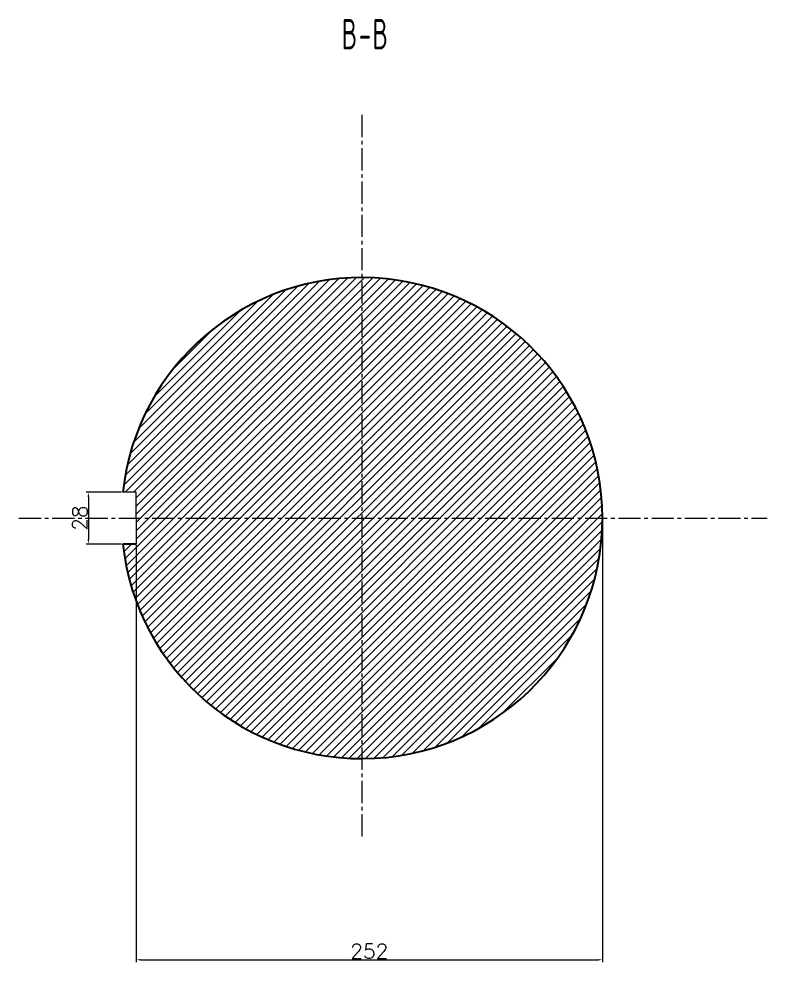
# Model space of a CAD drawing. Header units: millimetres. Extents: x -2378 to 2378, y -1682 to 1682.
# Drawn here: x -1659 to -1255, y -545 to -35 of the extents above; entities that cross this region are included whole.
import ezdxf

# ---------------------------------------------------------------- set-up
doc = ezdxf.new("R2010")
doc.units = ezdxf.units.MM
doc.header["$PDSIZE"] = -5
doc.linetypes.add('点画线', pattern=[18, 12, -2, 2, -2])
doc.layers.get('Defpoints').update_dxf_attribs({"lineweight": 18})
for name, color, linetype, lineweight in [('中心线层', 1, '点画线', 18), ('剖面线层', 4, 'Continuous', 18), ('尺寸线层', 3, 'Continuous', 18), ('粗实线层', 7, 'Continuous', 35), ('细实线层', 7, 'Continuous', 18)]:
    doc.layers.add(name, color=color, linetype=linetype, lineweight=lineweight)
doc.styles.get("Standard").update_dxf_attribs({"font": 'txt.shx'})
doc.styles.add('标准', font='isocp.shx', dxfattribs={"width": 0.667, "bigfont": 'gbcbig.shx'})
doc.dimstyles.new('ISO-25', dxfattribs={"dimtxt": 8, "dimasz": 2.5, "dimexe": 1.25, "dimexo": 0.625, "dimtad": 1, "dimtxsty": 'Standard', "dimcen": 2.5, "dimdle": 5, "dimadec": 0, "dimazin": 0, "dimtfac": 1, "dimtmove": 0, "dimatfit": 3, "dimfxl": 1, "dimarcsym": 0})

# ---------------------------------------------------------------- blocks, each defined once
blk = doc.blocks.new('*X83')
at = {"layer": 'Defpoints', "color": 0, "transparency": 16777216}
for p in [(-1603.3, -290.96), (-1621.91, -318.96), (-1603.3, -318.96)]:
    blk.add_point(p, dxfattribs=at)
at = {"layer": '尺寸线层', "color": 0, "linetype": 'Continuous', "lineweight": -2, "transparency": 16777216}
for p, q in [((-1603.93, -290.96), (-1623.16, -290.96)), ((-1621.91, -293.46), (-1621.91, -316.46)), ((-1603.93, -318.96), (-1623.16, -318.96))]:
    blk.add_line(p, q, dxfattribs=at)
at = {"layer": '尺寸线层', "color": 0, "transparency": 16777216}
for points in [[(-1622.32, -293.46), (-1621.49, -293.46), (-1621.91, -290.96)], [(-1622.32, -316.46), (-1621.49, -316.46), (-1621.91, -318.96)]]:
    blk.add_solid(points, dxfattribs=at)
at = {"layer": '尺寸线层', "color": 0, "transparency": 16777216, "insert": (-1626.53, -304.96), "char_height": 8, "width": 19.4286, "attachment_point": 5, "rotation": 90}
blk.add_mtext('\\A1;28', dxfattribs=at)
blk = doc.blocks.new('*X86')
at = {"layer": 'Defpoints', "color": 0, "transparency": 16777216}
for p in [(-1344.06, -304.96), (-1596.06, -318.96), (-1344.06, -543.71)]:
    blk.add_point(p, dxfattribs=at)
at = {"layer": '尺寸线层', "color": 0, "linetype": 'Continuous', "lineweight": -2, "transparency": 16777216}
for p, q in [((-1344.06, -305.58), (-1344.06, -544.96)), ((-1596.06, -319.58), (-1596.06, -544.96)), ((-1593.56, -543.71), (-1346.56, -543.71))]:
    blk.add_line(p, q, dxfattribs=at)
at = {"layer": '尺寸线层', "color": 0, "transparency": 16777216}
for points in [[(-1593.56, -543.29), (-1593.56, -544.12), (-1596.06, -543.71)], [(-1346.56, -543.29), (-1346.56, -544.12), (-1344.06, -543.71)]]:
    blk.add_solid(points, dxfattribs=at)
at = {"layer": '尺寸线层', "color": 0, "transparency": 16777216, "insert": (-1470.06, -539.08), "char_height": 8, "width": 29.7143, "attachment_point": 5}
blk.add_mtext('\\A1;252', dxfattribs=at)

msp = doc.modelspace()

# ---------------------------------------------------------------- hatches: boundary and pattern name
at = {"layer": '剖面线层'}
h = msp.add_hatch(dxfattribs=at)
h.set_pattern_fill('ANSI31', color=256, style=0, pattern_type=0)
edge = h.paths.add_edge_path(flags=0)
edge.add_arc((-1474.058, -304.958), 130, 90, 173.8177)
edge.add_line((-1603.302, -290.958), (-1596.058, -290.958))
edge.add_line((-1596.058, -290.958), (-1596.058, -304.958))
edge.add_line((-1596.058, -304.958), (-1474.058, -304.958))
edge.add_line((-1474.058, -304.958), (-1474.058, -174.958))
edge = h.paths.add_edge_path(flags=0)
edge.add_line((-1474.058, -174.958), (-1474.058, -304.958))
edge.add_line((-1474.058, -304.958), (-1344.058, -304.958))
edge.add_arc((-1474.058, -304.958), 130, 0, 90)
edge = h.paths.add_edge_path(flags=0)
edge.add_line((-1344.058, -304.958), (-1474.058, -304.958))
edge.add_line((-1474.058, -304.958), (-1474.058, -434.958))
edge.add_arc((-1474.058, -304.958), 130, 270, 360)
edge = h.paths.add_edge_path(flags=0)
edge.add_line((-1474.058, -304.958), (-1596.058, -304.958))
edge.add_line((-1596.058, -304.958), (-1596.058, -318.958))
edge.add_line((-1596.058, -318.958), (-1603.302, -318.958))
edge.add_arc((-1474.058, -304.958), 130, 186.1823, 270)
edge.add_line((-1474.058, -434.958), (-1474.058, -304.958))

# ---------------------------------------------------------------- linework, layer by layer
at = {"layer": '中心线层'}
for p, q in [((-1474.058, -87.002), (-1474.058, -478.739)), ((-1659.455, -304.958), (-1255.066, -304.958))]:
    msp.add_line(p, q, dxfattribs=at)
at = {"layer": '粗实线层'}
msp.add_line((-1596.058, -318.958), (-1603.302, -318.958), dxfattribs=at)
msp.add_arc((-1474.058, -304.958), 130, 186.1823, 173.8177, dxfattribs=at)
at = {"layer": '细实线层'}
for p, q in [((-1596.058, -290.958), (-1603.302, -290.958)), ((-1596.058, -304.958), (-1596.058, -290.958)), ((-1596.058, -304.958), (-1596.058, -318.958))]:
    msp.add_line(p, q, dxfattribs=at)

# ---------------------------------------------------------------- texts
at = {"layer": '细实线层', "insert": (-1484.999, -35.101), "char_height": 16.4576, "width": 136.89616, "attachment_point": 1, "line_spacing_factor": 1.15057, "style": '标准'}
msp.add_mtext('\\T1.1;B-B', dxfattribs=at)

# ---------------------------------------------------------------- dimensions: what is measured, and where the dimension line sits
at = {"layer": '尺寸线层'}
dim = msp.add_linear_dim(base=(-1621.908, -318.958), p1=(-1603.302, -290.958), p2=(-1603.302, -318.958), angle=90, dimstyle='ISO-25', override={"dimsah": 1, "dimtolj": 1, "dimtzin": 8}, dxfattribs=at)
dim.commit()
dim.dimension.update_dxf_attribs({"geometry": '*X83', "text_midpoint": (-1626.533, -304.958)})
dim = msp.add_linear_dim(base=(-1344.058, -543.706), p1=(-1596.058, -318.958), p2=(-1344.058, -304.958), dimstyle='ISO-25', override={"dimsah": 1, "dimtolj": 1, "dimtzin": 8}, dxfattribs=at)
dim.commit()
dim.dimension.update_dxf_attribs({"geometry": '*X86', "text_midpoint": (-1470.058, -539.081)})

doc.saveas('drawing.dxf')
